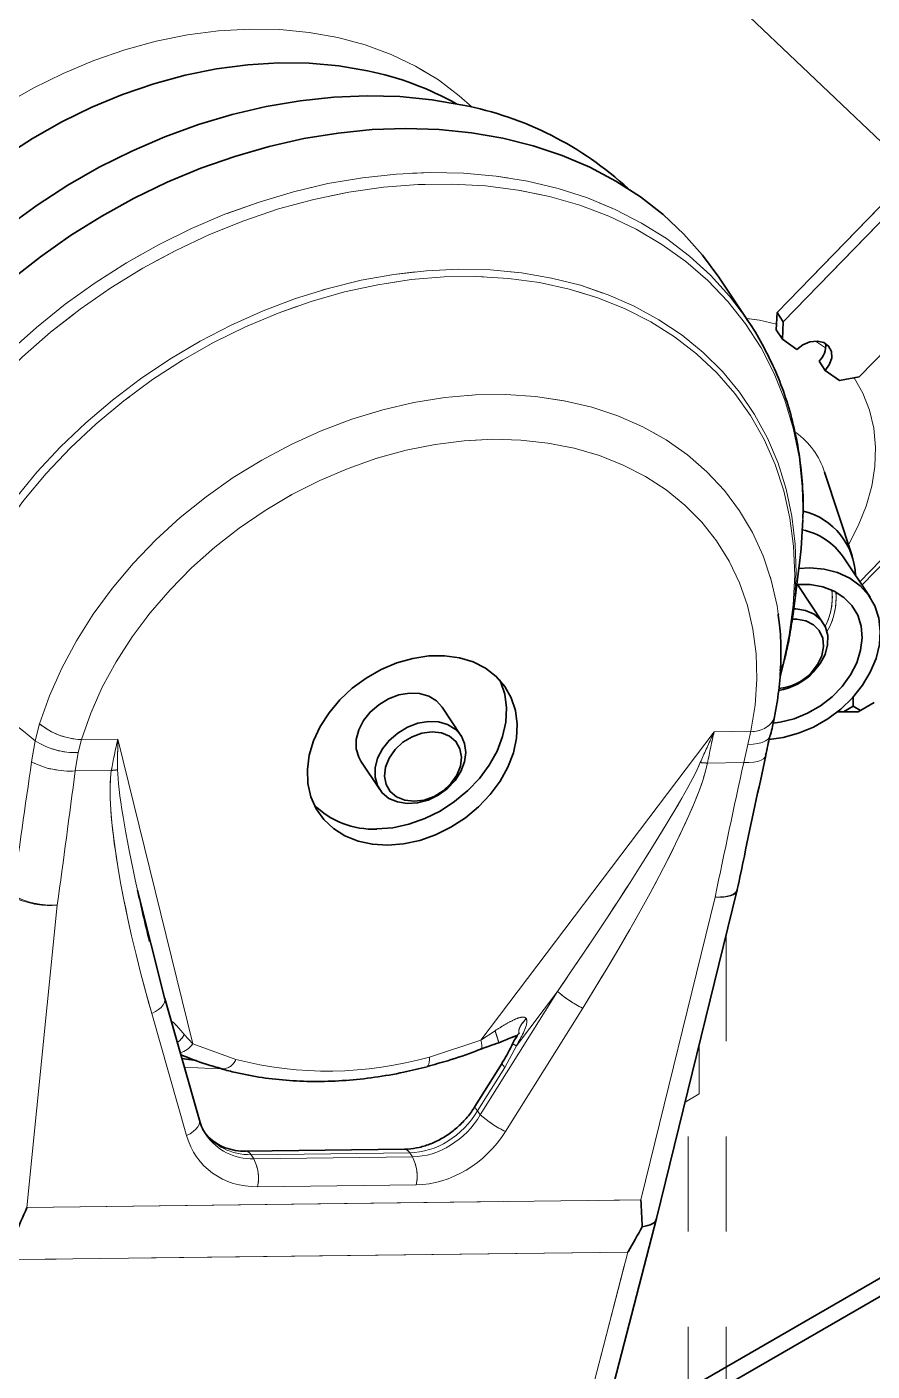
# Paper-space layout 'Blatt1' of a CAD drawing. Header units: millimetres. Extents: x 0 to 1189, y 0 to 841.
# Drawn here: x 586.22 to 597.49, y 129.61 to 147.53 of the extents above; entities that cross this region are included whole.
import ezdxf

# ---------------------------------------------------------------- set-up
doc = ezdxf.new("R2010")
doc.units = ezdxf.units.MM
doc.linetypes.add('PHANTOM', pattern=[12.7, 6.35, -1.27, 1.27, -1.27, 1.27, -1.27])

psp = doc.layouts.new('Blatt1')

# ---------------------------------------------------------------- linework, layer by layer
at = {"color": 8, "linetype": 'Continuous', "lineweight": 18}
for p, q in [((598.038, 145.592), (595.04, 148.446)), ((596.738, 143.344), (596.871, 143.252)), ((596.299, 139.027), (596.255, 138.95)), ((596.264, 138.894), (596.299, 139.027)), ((586.334, 138.016), (586.392, 138.24)), ((586.286, 137.735), (586.334, 138.016)), ((586.951, 138.032), (586.906, 137.857)), ((586.951, 138.032), (587.438, 138.038)), ((587.438, 138.038), (588.435, 133.976)), ((592.277, 134.023), (595.387, 138.136)), ((595.387, 138.136), (595.875, 138.142)), ((595.836, 137.966), (595.875, 138.142)), ((586.906, 137.857), (586.868, 137.614)), ((595.779, 137.724), (595.836, 137.966)), ((595.779, 137.724), (595.296, 137.718)), ((587.35, 137.62), (586.868, 137.614)), ((594.408, 131.895), (595.398, 135.932)), ((586.629, 135.824), (586.224, 131.794)), ((592.268, 133.029), (593.297, 134.674)), ((593.297, 134.674), (592.75, 133.95)), ((593.633, 134.45), (592.604, 132.805)), ((588.351, 132.753), (587.889, 134.38)), ((588.323, 134.099), (588.435, 133.976)), ((592.277, 134.023), (592.465, 134.149)), ((588.435, 133.976), (589.01, 133.767)), ((591.589, 133.799), (592.277, 134.023)), ((592.75, 133.95), (592.593, 133.661)), ((588.287, 133.785), (588.414, 133.766)), ((592.593, 133.661), (592.232, 133.083)), ((592.232, 133.083), (592.268, 133.029)), ((591.327, 132.522), (589.212, 132.496)), ((589.212, 132.496), (589.249, 132.442)), ((589.249, 132.442), (591.363, 132.468)), ((591.363, 132.468), (591.327, 132.522)), ((591.415, 132.095), (589.3, 132.069)), ((586.224, 131.794), (594.408, 131.895)), ((594.235, 131.198), (586.099, 131.098)), ((591.963, 122.409), (594.235, 131.198))]:
    psp.add_line(p, q, dxfattribs=at)
at = {"color": 8, "linetype": 'PHANTOM', "lineweight": 18}
for p, q in [((598.038, 145.592), (595.04, 148.446)), ((596.738, 143.344), (596.871, 143.252)), ((596.299, 139.027), (596.255, 138.95)), ((596.264, 138.894), (596.299, 139.027)), ((586.334, 138.016), (586.392, 138.24)), ((586.286, 137.735), (586.334, 138.016)), ((586.951, 138.032), (586.906, 137.857)), ((586.951, 138.032), (587.438, 138.038)), ((587.438, 138.038), (588.435, 133.976)), ((592.277, 134.023), (595.387, 138.136)), ((595.387, 138.136), (595.875, 138.142)), ((595.836, 137.966), (595.875, 138.142)), ((586.906, 137.857), (586.868, 137.614)), ((595.779, 137.724), (595.836, 137.966)), ((595.779, 137.724), (595.296, 137.718)), ((587.35, 137.62), (586.868, 137.614)), ((594.408, 131.895), (595.398, 135.932)), ((586.629, 135.824), (586.224, 131.794)), ((595.546, 121.311), (595.546, 135.427)), ((592.268, 133.029), (593.297, 134.674)), ((593.297, 134.674), (592.75, 133.95)), ((593.633, 134.45), (592.604, 132.805)), ((588.351, 132.753), (587.889, 134.38)), ((588.323, 134.099), (588.435, 133.976)), ((592.277, 134.023), (592.465, 134.149)), ((588.435, 133.976), (589.01, 133.767)), ((591.589, 133.799), (592.277, 134.023)), ((592.75, 133.95), (592.593, 133.661)), ((588.287, 133.785), (588.414, 133.766)), ((592.593, 133.661), (592.232, 133.083)), ((595.037, 121.311), (595.037, 133.221)), ((592.232, 133.083), (592.268, 133.029)), ((591.327, 132.522), (589.212, 132.496)), ((589.212, 132.496), (589.249, 132.442)), ((589.249, 132.442), (591.363, 132.468)), ((591.363, 132.468), (591.327, 132.522)), ((591.415, 132.095), (589.3, 132.069)), ((586.224, 131.794), (594.408, 131.895)), ((594.235, 131.198), (586.099, 131.098)), ((591.963, 122.409), (594.235, 131.198))]:
    psp.add_line(p, q, dxfattribs=at)
at = {"color": 7, "linetype": 'Continuous', "lineweight": 35}
for p, q in [((599.036, 146.619), (596.224, 143.724)), ((599.118, 146.495), (596.306, 143.6)), ((597.319, 142.865), (600.131, 145.76)), ((595.839, 143.607), (595.448, 144.194)), ((596.213, 143.491), (596.224, 143.724)), ((596.224, 143.724), (596.306, 143.6)), ((595.819, 143.638), (595.839, 143.607)), ((596.306, 143.6), (596.296, 143.367)), ((596.296, 143.367), (596.213, 143.491)), ((596.296, 143.367), (596.486, 143.229)), ((597.325, 140.135), (600.422, 143.323)), ((596.865, 142.953), (596.783, 143.077)), ((596.865, 142.953), (597.055, 142.816)), ((597.055, 142.816), (597.319, 142.865)), ((597.224, 140.48), (596.858, 141.595)), ((597.354, 140.091), (598.629, 141.403)), ((596.442, 139.737), (596.532, 140.46)), ((597.463, 139.928), (597.103, 140.467)), ((596.496, 140.097), (596.513, 140.073)), ((596.836, 139.588), (596.513, 140.073)), ((596.239, 139.708), (596.241, 139.692)), ((596.442, 139.737), (596.421, 139.586)), ((596.263, 138.869), (596.313, 139.061)), ((597.236, 138.596), (597.236, 138.474)), ((592.01, 138.086), (591.758, 138.463)), ((597.306, 138.401), (597.028, 138.401)), ((597.236, 138.474), (597.109, 138.401)), ((597.236, 138.474), (597.335, 138.417)), ((597.519, 138.523), (597.306, 138.401)), ((590.677, 137.742), (590.928, 137.364)), ((588.063, 134.57), (587.7, 136.02)), ((594.618, 131.646), (595.689, 136.012)), ((588.523, 132.955), (588.061, 134.581)), ((588.063, 134.57), (588.061, 134.581)), ((592.558, 133.716), (592.197, 133.139)), ((591.258, 132.57), (589.143, 132.544)), ((599.145, 131.747), (593.855, 128.693)), ((593.855, 128.693), (599.11, 131.726)), ((592.163, 122.151), (594.618, 131.645)), ((593.78, 128.405), (599.322, 131.604))]:
    psp.add_line(p, q, dxfattribs=at)
at = {"color": 7, "linetype": 'PHANTOM', "lineweight": 18}
for p, q in [((599.036, 146.619), (596.224, 143.724)), ((599.118, 146.495), (596.306, 143.6)), ((597.319, 142.865), (600.131, 145.76)), ((595.839, 143.607), (595.448, 144.194)), ((596.213, 143.491), (596.224, 143.724)), ((596.224, 143.724), (596.306, 143.6)), ((595.819, 143.638), (595.839, 143.607)), ((596.306, 143.6), (596.296, 143.367)), ((596.296, 143.367), (596.213, 143.491)), ((596.296, 143.367), (596.486, 143.229)), ((597.325, 140.135), (600.422, 143.323)), ((596.865, 142.953), (596.783, 143.077)), ((596.865, 142.953), (597.055, 142.816)), ((597.055, 142.816), (597.319, 142.865)), ((597.224, 140.48), (596.858, 141.595)), ((597.354, 140.091), (598.629, 141.403)), ((596.442, 139.737), (596.532, 140.46)), ((597.463, 139.928), (597.103, 140.467)), ((596.496, 140.097), (596.513, 140.073)), ((596.836, 139.588), (596.513, 140.073)), ((596.239, 139.708), (596.241, 139.692)), ((596.442, 139.737), (596.421, 139.586)), ((596.263, 138.869), (596.313, 139.061)), ((592.01, 138.086), (591.758, 138.463)), ((590.677, 137.742), (590.928, 137.364)), ((588.063, 134.57), (587.7, 136.02)), ((594.618, 131.646), (595.689, 136.012)), ((588.523, 132.955), (588.061, 134.581)), ((588.063, 134.57), (588.061, 134.581)), ((595.185, 133.306), (595.185, 133.957)), ((592.558, 133.716), (592.197, 133.139)), ((595.185, 133.306), (594.999, 133.199)), ((591.258, 132.57), (589.143, 132.544)), ((592.163, 122.151), (594.618, 131.645))]:
    psp.add_line(p, q, dxfattribs=at)
at = {"color": 8, "linetype": 'Continuous', "lineweight": 18, "flags": 128}
for points in [[(585.547, 146.243), (585.92, 146.491), (586.308, 146.714), (586.707, 146.912), (587.115, 147.083), (587.529, 147.226), (587.946, 147.34), (588.364, 147.425), (588.78, 147.479), (589.191, 147.502), (589.594, 147.495), (589.987, 147.458), (590.367, 147.389), (590.732, 147.291), (591.078, 147.164), (591.405, 147.008), (591.709, 146.824), (591.988, 146.614), (592.161, 146.461)], [(585.988, 143.2), (586.352, 143.526), (586.735, 143.834), (587.135, 144.121), (587.55, 144.385), (587.979, 144.626), (588.418, 144.843), (588.865, 145.034), (589.319, 145.197), (589.777, 145.334), (590.237, 145.442), (590.696, 145.521), (591.152, 145.57), (591.602, 145.591), (592.045, 145.581), (592.478, 145.543), (592.899, 145.474), (593.305, 145.377), (593.696, 145.251), (594.067, 145.097), (594.419, 144.917), (594.749, 144.71), (595.055, 144.477), (595.335, 144.221), (595.589, 143.943), (595.815, 143.643), (595.819, 143.638)], [(596.569, 140.961), (596.57, 140.994), (596.56, 141.401), (596.517, 141.798), (596.44, 142.184), (596.329, 142.556), (596.185, 142.913), (596.01, 143.253), (595.803, 143.574), (595.566, 143.873), (595.301, 144.151), (595.008, 144.404), (594.689, 144.632), (594.346, 144.834), (593.981, 145.007), (593.596, 145.153), (593.192, 145.269), (592.773, 145.355), (592.339, 145.411), (591.894, 145.436), (591.44, 145.431), (590.979, 145.394), (590.514, 145.328), (590.047, 145.23), (589.58, 145.104), (589.117, 144.948), (588.659, 144.764), (588.21, 144.552), (587.771, 144.315), (587.345, 144.053), (586.934, 143.767), (586.54, 143.46), (586.165, 143.132)], [(586.069, 141.241), (586.359, 141.594), (586.673, 141.932), (587.008, 142.253), (587.364, 142.557), (587.738, 142.841), (588.128, 143.103), (588.532, 143.342), (588.948, 143.557), (589.372, 143.747), (589.804, 143.91), (590.241, 144.046), (590.679, 144.153), (591.117, 144.232), (591.552, 144.281), (591.982, 144.302), (592.405, 144.292), (592.817, 144.253), (593.217, 144.184), (593.602, 144.087), (593.971, 143.961), (594.321, 143.808), (594.65, 143.627), (594.957, 143.421), (595.239, 143.19), (595.496, 142.936), (595.725, 142.66), (595.925, 142.363), (596.096, 142.048), (596.237, 141.715), (596.345, 141.368), (596.422, 141.007), (596.466, 140.635), (596.478, 140.254), (596.456, 139.866), (596.442, 139.737)], [(596.299, 139.027), (596.386, 139.428), (596.439, 139.827), (596.459, 140.221), (596.444, 140.607), (596.396, 140.983), (596.314, 141.348), (596.198, 141.699), (596.05, 142.033), (595.87, 142.349), (595.66, 142.646), (595.42, 142.921), (595.152, 143.173), (594.858, 143.399), (594.539, 143.6), (594.197, 143.774), (593.834, 143.919), (593.452, 144.035), (593.055, 144.122), (592.643, 144.178), (592.219, 144.203), (591.786, 144.198), (591.346, 144.162), (590.902, 144.095), (590.457, 143.999), (590.013, 143.872), (589.573, 143.717), (589.139, 143.534), (588.713, 143.324), (588.299, 143.088), (587.899, 142.829), (587.515, 142.546), (587.15, 142.242), (586.804, 141.919), (586.482, 141.579), (586.184, 141.224)], [(595.815, 143.643), (595.991, 143.62), (596.217, 143.57)], [(597.251, 142.852), (597.368, 142.648), (597.456, 142.422), (597.513, 142.183), (597.537, 141.931), (597.528, 141.672), (597.486, 141.408), (597.412, 141.142), (597.306, 140.879), (597.175, 140.629)], [(586.392, 138.24), (586.524, 138.613), (586.689, 138.983), (586.884, 139.347), (587.108, 139.702), (587.361, 140.046), (587.639, 140.377), (587.942, 140.692), (588.268, 140.99), (588.613, 141.267), (588.976, 141.524), (589.354, 141.757), (589.745, 141.965), (590.146, 142.147), (590.555, 142.301), (590.968, 142.427), (591.382, 142.523), (591.796, 142.589), (592.206, 142.625), (592.609, 142.63), (593.003, 142.604), (593.385, 142.548), (593.753, 142.461), (594.103, 142.345), (594.434, 142.199), (594.744, 142.026), (595.029, 141.827), (595.289, 141.601), (595.521, 141.352), (595.725, 141.081), (595.897, 140.79), (596.039, 140.48), (596.147, 140.154), (596.223, 139.814), (596.239, 139.708)], [(595.875, 138.142), (595.931, 138.491), (595.954, 138.835), (595.945, 139.173), (595.903, 139.501), (595.828, 139.818), (595.722, 140.121), (595.584, 140.409), (595.416, 140.678), (595.219, 140.927), (594.994, 141.154), (594.744, 141.359), (594.469, 141.538), (594.172, 141.691), (593.855, 141.817), (593.52, 141.915), (593.17, 141.984), (592.807, 142.024), (592.433, 142.034), (592.052, 142.014), (591.666, 141.965), (591.278, 141.887), (590.89, 141.781), (590.505, 141.646), (590.127, 141.485), (589.758, 141.297), (589.4, 141.086), (589.056, 140.851), (588.728, 140.596), (588.42, 140.321), (588.132, 140.028), (587.867, 139.721), (587.628, 139.4), (587.415, 139.068), (587.23, 138.728), (587.075, 138.382), (586.951, 138.032)], [(596.135, 138.09), (596.127, 138.067), (596.104, 138.038), (596.07, 138.013), (596.024, 137.992), (595.969, 137.978), (595.906, 137.969), (595.836, 137.966)], [(595.779, 137.724), (595.849, 137.724), (595.912, 137.729), (595.967, 137.74), (596.011, 137.755), (596.044, 137.775), (596.066, 137.799), (596.073, 137.817)], [(595.398, 135.932), (595.472, 135.933), (595.537, 135.939), (595.593, 135.952), (595.638, 135.969), (595.67, 135.991), (595.689, 136.017), (595.693, 136.03)], [(595.398, 135.932), (595.46, 135.93), (595.516, 135.932), (595.566, 135.938), (595.609, 135.948), (595.643, 135.962), (595.669, 135.979), (595.685, 135.999), (595.689, 136.012)], [(587.889, 134.38), (587.937, 134.404), (587.979, 134.431), (588.013, 134.461), (588.04, 134.493), (588.057, 134.524), (588.063, 134.555), (588.063, 134.57)], [(592.277, 134.023), (592.285, 133.986), (592.289, 133.955), (592.289, 133.931), (592.286, 133.914), (592.279, 133.906), (592.278, 133.905)], [(591.589, 133.799), (591.59, 133.761), (591.588, 133.729), (591.583, 133.704), (591.575, 133.685), (591.565, 133.673), (591.558, 133.67)], [(592.593, 133.661), (592.571, 133.685), (592.559, 133.703), (592.557, 133.715), (592.558, 133.716)], [(588.838, 133.642), (588.687, 133.644), (588.322, 133.663)], [(592.232, 133.083), (592.21, 133.107), (592.198, 133.125), (592.196, 133.138), (592.197, 133.139)], [(588.351, 132.753), (588.399, 132.777), (588.441, 132.805), (588.476, 132.835), (588.502, 132.866), (588.519, 132.898), (588.526, 132.928), (588.523, 132.955)]]:
    psp.add_lwpolyline(points, dxfattribs=at)
at = {"color": 8, "linetype": 'PHANTOM', "lineweight": 18, "flags": 128}
for points in [[(585.547, 146.243), (585.92, 146.491), (586.308, 146.714), (586.707, 146.912), (587.115, 147.083), (587.529, 147.226), (587.946, 147.34), (588.364, 147.425), (588.78, 147.479), (589.191, 147.502), (589.594, 147.495), (589.987, 147.458), (590.367, 147.389), (590.732, 147.291), (591.078, 147.164), (591.405, 147.008), (591.709, 146.824), (591.988, 146.614), (592.161, 146.461)], [(583.838, 139.701), (583.961, 140.116), (584.116, 140.529), (584.301, 140.939), (584.515, 141.342), (584.758, 141.737), (585.028, 142.123), (585.324, 142.496), (585.645, 142.856), (585.988, 143.2), (586.352, 143.526), (586.735, 143.834), (587.135, 144.121), (587.55, 144.385), (587.979, 144.626), (588.418, 144.843), (588.865, 145.034), (589.319, 145.197), (589.777, 145.334), (590.237, 145.442), (590.696, 145.521), (591.152, 145.57), (591.602, 145.591), (592.045, 145.581), (592.478, 145.543), (592.899, 145.474), (593.305, 145.377), (593.696, 145.251), (594.067, 145.097), (594.419, 144.917), (594.749, 144.71), (595.055, 144.477), (595.335, 144.221), (595.589, 143.943), (595.815, 143.643), (595.819, 143.638)], [(596.569, 140.961), (596.57, 140.994), (596.56, 141.401), (596.517, 141.798), (596.44, 142.184), (596.329, 142.556), (596.185, 142.913), (596.01, 143.253), (595.803, 143.574), (595.566, 143.873), (595.301, 144.151), (595.008, 144.404), (594.689, 144.632), (594.346, 144.834), (593.981, 145.007), (593.596, 145.153), (593.192, 145.269), (592.773, 145.355), (592.339, 145.411), (591.894, 145.436), (591.44, 145.431), (590.979, 145.394), (590.514, 145.328), (590.047, 145.23), (589.58, 145.104), (589.117, 144.948), (588.659, 144.764), (588.21, 144.552), (587.771, 144.315), (587.345, 144.053), (586.934, 143.767), (586.54, 143.46), (586.165, 143.132), (585.813, 142.786), (585.483, 142.423), (585.178, 142.046), (584.9, 141.655), (584.65, 141.254), (584.43, 140.845), (584.24, 140.429), (584.082, 140.01), (583.957, 139.588)], [(584.911, 138.937), (585.029, 139.333), (585.178, 139.727), (585.358, 140.117), (585.568, 140.501), (585.805, 140.876), (586.069, 141.241), (586.359, 141.594), (586.673, 141.932), (587.008, 142.253), (587.364, 142.557), (587.738, 142.841), (588.128, 143.103), (588.532, 143.342), (588.948, 143.557), (589.372, 143.747), (589.804, 143.91), (590.241, 144.046), (590.679, 144.153), (591.117, 144.232), (591.552, 144.281), (591.982, 144.302), (592.405, 144.292), (592.817, 144.253), (593.217, 144.184), (593.602, 144.087), (593.971, 143.961), (594.321, 143.808), (594.65, 143.627), (594.957, 143.421), (595.239, 143.19), (595.496, 142.936), (595.725, 142.66), (595.925, 142.363), (596.096, 142.048), (596.237, 141.715), (596.345, 141.368), (596.422, 141.007), (596.466, 140.635), (596.478, 140.254), (596.456, 139.866), (596.442, 139.737)], [(596.299, 139.027), (596.386, 139.428), (596.439, 139.827), (596.459, 140.221), (596.444, 140.607), (596.396, 140.983), (596.314, 141.348), (596.198, 141.699), (596.05, 142.033), (595.87, 142.349), (595.66, 142.646), (595.42, 142.921), (595.152, 143.173), (594.858, 143.399), (594.539, 143.6), (594.197, 143.774), (593.834, 143.919), (593.452, 144.035), (593.055, 144.122), (592.643, 144.178), (592.219, 144.203), (591.786, 144.198), (591.346, 144.162), (590.902, 144.095), (590.457, 143.999), (590.013, 143.872), (589.573, 143.717), (589.139, 143.534), (588.713, 143.324), (588.299, 143.088), (587.899, 142.829), (587.515, 142.546), (587.15, 142.242), (586.804, 141.919), (586.482, 141.579), (586.184, 141.224), (585.912, 140.855), (585.668, 140.474), (585.453, 140.086), (585.268, 139.69), (585.115, 139.29), (584.995, 138.888)], [(595.826, 143.642), (595.991, 143.62), (596.217, 143.57)], [(597.251, 142.852), (597.368, 142.648), (597.456, 142.422), (597.513, 142.183), (597.537, 141.931), (597.528, 141.672), (597.486, 141.408), (597.412, 141.142), (597.306, 140.879), (597.175, 140.629)], [(586.392, 138.24), (586.524, 138.613), (586.689, 138.983), (586.884, 139.347), (587.108, 139.702), (587.361, 140.046), (587.639, 140.377), (587.942, 140.692), (588.268, 140.99), (588.613, 141.267), (588.976, 141.524), (589.354, 141.757), (589.745, 141.965), (590.146, 142.147), (590.555, 142.301), (590.968, 142.427), (591.382, 142.523), (591.796, 142.589), (592.206, 142.625), (592.609, 142.63), (593.003, 142.604), (593.385, 142.548), (593.753, 142.461), (594.103, 142.345), (594.434, 142.199), (594.744, 142.026), (595.029, 141.827), (595.289, 141.601), (595.521, 141.352), (595.725, 141.081), (595.897, 140.79), (596.039, 140.48), (596.147, 140.154), (596.223, 139.814), (596.239, 139.708)], [(595.875, 138.142), (595.931, 138.491), (595.954, 138.835), (595.945, 139.173), (595.903, 139.501), (595.828, 139.818), (595.722, 140.121), (595.584, 140.409), (595.416, 140.678), (595.219, 140.927), (594.994, 141.154), (594.744, 141.359), (594.469, 141.538), (594.172, 141.691), (593.855, 141.817), (593.52, 141.915), (593.17, 141.984), (592.807, 142.024), (592.433, 142.034), (592.052, 142.014), (591.666, 141.965), (591.278, 141.887), (590.89, 141.781), (590.505, 141.646), (590.127, 141.485), (589.758, 141.297), (589.4, 141.086), (589.056, 140.851), (588.728, 140.596), (588.42, 140.321), (588.132, 140.028), (587.867, 139.721), (587.628, 139.4), (587.415, 139.068), (587.23, 138.728), (587.075, 138.382), (586.951, 138.032)], [(596.135, 138.09), (596.127, 138.067), (596.104, 138.038), (596.07, 138.013), (596.024, 137.992), (595.969, 137.978), (595.906, 137.969), (595.836, 137.966)], [(595.779, 137.724), (595.849, 137.724), (595.912, 137.729), (595.967, 137.74), (596.011, 137.755), (596.044, 137.775), (596.066, 137.799), (596.073, 137.817)], [(595.398, 135.932), (595.472, 135.933), (595.537, 135.939), (595.593, 135.952), (595.638, 135.969), (595.67, 135.991), (595.689, 136.017), (595.693, 136.03)], [(595.398, 135.932), (595.46, 135.93), (595.516, 135.932), (595.566, 135.938), (595.609, 135.948), (595.643, 135.962), (595.669, 135.979), (595.685, 135.999), (595.689, 136.012)], [(587.889, 134.38), (587.937, 134.404), (587.979, 134.431), (588.013, 134.461), (588.04, 134.493), (588.057, 134.524), (588.063, 134.555), (588.063, 134.57)], [(592.277, 134.023), (592.285, 133.986), (592.289, 133.955), (592.289, 133.931), (592.286, 133.914), (592.279, 133.906), (592.278, 133.905)], [(591.589, 133.799), (591.59, 133.761), (591.588, 133.729), (591.583, 133.704), (591.575, 133.685), (591.565, 133.673), (591.558, 133.67)], [(592.593, 133.661), (592.571, 133.685), (592.559, 133.703), (592.557, 133.715), (592.558, 133.716)], [(588.838, 133.642), (588.687, 133.644), (588.322, 133.663)], [(592.232, 133.083), (592.21, 133.107), (592.198, 133.125), (592.196, 133.138), (592.197, 133.139)], [(588.351, 132.753), (588.399, 132.777), (588.441, 132.805), (588.476, 132.835), (588.502, 132.866), (588.519, 132.898), (588.526, 132.928), (588.523, 132.955)]]:
    psp.add_lwpolyline(points, dxfattribs=at)
at = {"color": 7, "linetype": 'PHANTOM', "lineweight": 18, "flags": 128}
for points in [[(590.766, 146.947), (590.383, 147.012), (589.988, 147.047), (589.583, 147.052), (589.171, 147.027), (588.754, 146.972), (588.335, 146.887), (587.916, 146.773), (587.501, 146.631), (587.091, 146.462), (586.69, 146.266), (586.3, 146.045), (585.923, 145.801), (585.562, 145.534), (585.219, 145.247), (584.896, 144.941), (584.596, 144.618), (584.32, 144.281), (584.07, 143.931), (583.847, 143.57), (583.653, 143.202), (583.489, 142.828), (583.357, 142.451), (583.256, 142.072), (583.188, 141.695), (583.154, 141.322), (583.152, 140.955), (583.177, 140.654)], [(583.341, 138.106), (583.239, 138.414), (583.15, 138.783), (583.094, 139.164), (583.072, 139.555), (583.082, 139.954), (583.125, 140.358), (583.201, 140.766), (583.309, 141.175), (583.45, 141.584), (583.621, 141.989), (583.823, 142.389), (584.053, 142.782), (584.312, 143.165), (584.597, 143.537), (584.907, 143.895), (585.24, 144.238), (585.595, 144.564), (585.969, 144.871), (586.361, 145.157), (586.769, 145.421), (587.19, 145.661), (587.622, 145.877), (588.063, 146.067), (588.511, 146.23), (588.962, 146.365), (589.416, 146.471), (589.868, 146.548), (590.317, 146.596), (590.761, 146.614), (591.197, 146.602), (591.623, 146.56), (592.036, 146.489)], [(583.871, 136.688), (583.765, 136.875), (583.603, 137.215), (583.473, 137.571), (583.374, 137.942), (583.308, 138.325), (583.274, 138.718), (583.272, 139.12), (583.304, 139.528), (583.368, 139.94), (583.464, 140.355), (583.592, 140.769), (583.752, 141.181), (583.941, 141.59), (584.16, 141.992), (584.407, 142.386), (584.682, 142.769), (584.981, 143.14), (585.305, 143.497), (585.651, 143.839), (586.018, 144.162), (586.404, 144.466), (586.806, 144.749), (587.223, 145.01), (587.653, 145.248), (588.094, 145.46), (588.542, 145.647), (588.997, 145.806), (589.455, 145.938), (589.914, 146.042), (590.372, 146.117), (590.827, 146.162), (591.277, 146.178), (591.718, 146.164), (592.149, 146.121), (592.567, 146.049), (592.971, 145.947), (593.359, 145.817), (593.728, 145.66), (594.076, 145.475), (594.402, 145.265), (594.705, 145.029), (594.981, 144.77), (595.231, 144.489), (595.448, 144.194)], [(596.486, 143.229), (596.567, 143.293), (596.662, 143.333), (596.759, 143.344), (596.845, 143.324), (596.911, 143.276), (596.948, 143.206), (596.953, 143.122), (596.924, 143.034), (596.865, 142.953)], [(596.532, 140.46), (596.545, 140.58), (596.569, 140.961)], [(596.513, 140.313), (596.66, 140.319), (596.852, 140.302), (597.031, 140.256), (597.192, 140.181), (597.331, 140.081), (597.443, 139.957), (597.527, 139.812), (597.58, 139.651), (597.6, 139.478), (597.588, 139.297), (597.543, 139.113), (597.467, 138.93), (597.361, 138.754), (597.229, 138.588), (597.073, 138.438), (596.899, 138.306), (596.709, 138.197), (596.51, 138.114), (596.306, 138.058), (596.12, 138.032)], [(596.487, 140.096), (596.487, 140.096), (596.666, 140.097), (596.834, 140.069), (596.986, 140.011), (597.116, 139.927), (597.222, 139.819), (597.299, 139.689), (597.345, 139.544), (597.358, 139.386), (597.338, 139.221), (597.286, 139.055), (597.203, 138.893), (597.092, 138.74), (596.957, 138.601), (596.802, 138.48), (596.631, 138.381), (596.451, 138.308), (596.267, 138.263), (596.171, 138.251)], [(596.679, 138.921), (596.765, 139.03), (596.821, 139.149), (596.844, 139.27), (596.832, 139.384), (596.786, 139.483), (596.709, 139.562), (596.606, 139.614), (596.484, 139.636), (596.429, 139.636)], [(596.447, 139.775), (596.476, 139.774), (596.605, 139.753), (596.717, 139.703), (596.806, 139.628), (596.868, 139.531), (596.899, 139.417), (596.897, 139.294), (596.863, 139.167), (596.799, 139.043), (596.707, 138.929)], [(591.034, 136.623), (590.83, 136.635), (590.639, 136.677), (590.464, 136.747), (590.311, 136.844), (590.182, 136.965), (590.08, 137.107), (590.009, 137.268), (589.97, 137.444), (589.963, 137.63), (589.988, 137.822), (590.046, 138.015), (590.135, 138.205), (590.253, 138.388), (590.396, 138.56), (590.562, 138.715), (590.747, 138.851), (590.946, 138.964), (591.155, 139.053), (591.369, 139.113), (591.583, 139.145), (591.791, 139.148), (591.989, 139.121), (592.173, 139.065), (592.337, 138.981), (592.479, 138.872), (592.595, 138.74), (592.681, 138.588), (592.737, 138.419), (592.76, 138.238), (592.751, 138.048), (592.709, 137.855), (592.635, 137.663), (592.532, 137.475), (592.401, 137.298), (592.245, 137.134), (592.069, 136.988), (591.877, 136.863), (591.672, 136.762), (591.46, 136.687), (591.246, 136.641), (591.034, 136.623)], [(592.529, 138.822), (592.537, 138.803), (592.593, 138.634), (592.616, 138.453), (592.607, 138.264), (592.565, 138.071), (592.491, 137.878), (592.388, 137.691), (592.257, 137.513), (592.102, 137.35), (591.926, 137.203), (591.733, 137.078), (591.528, 136.977), (591.316, 136.903), (591.102, 136.856), (590.891, 136.839)], [(590.677, 137.742), (590.647, 137.795), (590.615, 137.908), (590.615, 138.031), (590.648, 138.159), (590.711, 138.283), (590.802, 138.397), (590.915, 138.496), (591.045, 138.573), (591.184, 138.625), (591.324, 138.648), (591.459, 138.643), (591.581, 138.608), (591.683, 138.546), (591.758, 138.463)], [(592.059, 137.732), (592.01, 137.606), (591.932, 137.486), (591.83, 137.379), (591.707, 137.29), (591.572, 137.225), (591.432, 137.187), (591.293, 137.178), (591.164, 137.199), (591.051, 137.247), (590.961, 137.322), (590.898, 137.418), (590.866, 137.531), (590.867, 137.654), (590.899, 137.782), (590.963, 137.906), (591.054, 138.02), (591.167, 138.118), (591.297, 138.196), (591.435, 138.248), (591.576, 138.271), (591.711, 138.266), (591.832, 138.231), (591.935, 138.169), (592.012, 138.083), (592.059, 137.977), (592.075, 137.858), (592.059, 137.732)], [(592.004, 137.677), (592.018, 137.797), (591.997, 137.908), (591.942, 138.003), (591.858, 138.076), (591.75, 138.12), (591.625, 138.135), (591.491, 138.117), (591.359, 138.069), (591.237, 137.995), (591.132, 137.898), (591.054, 137.785), (591.006, 137.665), (590.992, 137.545), (591.013, 137.434), (591.067, 137.339), (591.151, 137.267), (591.26, 137.222), (591.385, 137.208), (591.518, 137.225), (591.651, 137.273), (591.773, 137.348), (591.877, 137.445), (591.956, 137.557), (592.004, 137.677)], [(588.484, 133.753), (588.383, 133.766), (588.289, 133.779)]]:
    psp.add_lwpolyline(points, dxfattribs=at)
at = {"color": 7, "linetype": 'Continuous', "lineweight": 35, "flags": 128}
for points in [[(590.766, 146.947), (590.383, 147.012), (589.988, 147.047), (589.583, 147.052), (589.171, 147.027), (588.754, 146.972), (588.335, 146.887), (587.916, 146.773), (587.501, 146.631), (587.091, 146.462), (586.69, 146.266), (586.3, 146.045), (585.923, 145.801)], [(585.969, 144.871), (586.361, 145.157), (586.769, 145.421), (587.19, 145.661), (587.622, 145.877), (588.063, 146.067), (588.511, 146.23), (588.962, 146.365), (589.416, 146.471), (589.868, 146.548), (590.317, 146.596), (590.761, 146.614), (591.197, 146.602), (591.623, 146.56), (592.036, 146.489)], [(586.018, 144.162), (586.404, 144.466), (586.806, 144.749), (587.223, 145.01), (587.653, 145.248), (588.094, 145.46), (588.542, 145.647), (588.997, 145.806), (589.455, 145.938), (589.914, 146.042), (590.372, 146.117), (590.827, 146.162), (591.277, 146.178), (591.718, 146.164), (592.149, 146.121), (592.567, 146.049), (592.971, 145.947), (593.359, 145.817), (593.728, 145.66), (594.076, 145.475), (594.402, 145.265), (594.705, 145.029), (594.981, 144.77), (595.231, 144.489), (595.448, 144.194)], [(596.486, 143.229), (596.567, 143.293), (596.662, 143.333), (596.759, 143.344), (596.845, 143.324), (596.911, 143.276), (596.948, 143.206), (596.953, 143.122), (596.924, 143.034), (596.865, 142.953)], [(596.532, 140.46), (596.545, 140.58), (596.569, 140.961)], [(596.513, 140.313), (596.66, 140.319), (596.852, 140.302), (597.031, 140.256), (597.192, 140.181), (597.331, 140.081), (597.443, 139.957), (597.527, 139.812), (597.58, 139.651), (597.6, 139.478), (597.588, 139.297), (597.543, 139.113), (597.467, 138.93), (597.361, 138.754), (597.229, 138.588), (597.073, 138.438), (596.899, 138.306), (596.709, 138.197), (596.51, 138.114), (596.306, 138.058), (596.12, 138.032)], [(596.487, 140.096), (596.487, 140.096), (596.666, 140.097), (596.834, 140.069), (596.986, 140.011), (597.116, 139.927), (597.222, 139.819), (597.299, 139.689), (597.345, 139.544), (597.358, 139.386), (597.338, 139.221), (597.286, 139.055), (597.203, 138.893), (597.092, 138.74), (596.957, 138.601), (596.802, 138.48), (596.631, 138.381), (596.451, 138.308), (596.267, 138.263), (596.171, 138.251)], [(596.679, 138.921), (596.765, 139.03), (596.821, 139.149), (596.844, 139.27), (596.832, 139.384), (596.786, 139.483), (596.709, 139.562), (596.606, 139.614), (596.484, 139.636), (596.429, 139.636)], [(596.447, 139.775), (596.476, 139.774), (596.605, 139.753), (596.717, 139.703), (596.806, 139.628), (596.868, 139.531), (596.899, 139.417), (596.897, 139.294), (596.863, 139.167), (596.799, 139.043), (596.707, 138.929)], [(591.034, 136.623), (590.83, 136.635), (590.639, 136.677), (590.464, 136.747), (590.311, 136.844), (590.182, 136.965), (590.08, 137.107), (590.009, 137.268), (589.97, 137.444), (589.963, 137.63), (589.988, 137.822), (590.046, 138.015), (590.135, 138.205), (590.253, 138.388), (590.396, 138.56), (590.562, 138.715), (590.747, 138.851), (590.946, 138.964), (591.155, 139.053), (591.369, 139.113), (591.583, 139.145), (591.791, 139.148), (591.989, 139.121), (592.173, 139.065), (592.337, 138.981), (592.479, 138.872), (592.595, 138.74), (592.681, 138.588), (592.737, 138.419), (592.76, 138.238), (592.751, 138.048), (592.709, 137.855), (592.635, 137.663), (592.532, 137.475), (592.401, 137.298), (592.245, 137.134), (592.069, 136.988), (591.877, 136.863), (591.672, 136.762), (591.46, 136.687), (591.246, 136.641), (591.034, 136.623)], [(592.529, 138.822), (592.537, 138.803), (592.593, 138.634), (592.616, 138.453), (592.607, 138.264), (592.565, 138.071), (592.491, 137.878), (592.388, 137.691), (592.257, 137.513), (592.102, 137.35), (591.926, 137.203), (591.733, 137.078), (591.528, 136.977), (591.316, 136.903), (591.102, 136.856), (590.891, 136.839)], [(590.677, 137.742), (590.647, 137.795), (590.615, 137.908), (590.615, 138.031), (590.648, 138.159), (590.711, 138.283), (590.802, 138.397), (590.915, 138.496), (591.045, 138.573), (591.184, 138.625), (591.324, 138.648), (591.459, 138.643), (591.581, 138.608), (591.683, 138.546), (591.758, 138.463)], [(592.059, 137.732), (592.01, 137.606), (591.932, 137.486), (591.83, 137.379), (591.707, 137.29), (591.572, 137.225), (591.432, 137.187), (591.293, 137.178), (591.164, 137.199), (591.051, 137.247), (590.961, 137.322), (590.898, 137.418), (590.866, 137.531), (590.867, 137.654), (590.899, 137.782), (590.963, 137.906), (591.054, 138.02), (591.167, 138.118), (591.297, 138.196), (591.435, 138.248), (591.576, 138.271), (591.711, 138.266), (591.832, 138.231), (591.935, 138.169), (592.012, 138.083), (592.059, 137.977), (592.075, 137.858), (592.059, 137.732)], [(592.004, 137.677), (592.018, 137.797), (591.997, 137.908), (591.942, 138.003), (591.858, 138.076), (591.75, 138.12), (591.625, 138.135), (591.491, 138.117), (591.359, 138.069), (591.237, 137.995), (591.132, 137.898), (591.054, 137.785), (591.006, 137.665), (590.992, 137.545), (591.013, 137.434), (591.067, 137.339), (591.151, 137.267), (591.26, 137.222), (591.385, 137.208), (591.518, 137.225), (591.651, 137.273), (591.773, 137.348), (591.877, 137.445), (591.956, 137.557), (592.004, 137.677)], [(588.484, 133.753), (588.383, 133.766), (588.289, 133.779)]]:
    psp.add_lwpolyline(points, dxfattribs=at)
at = {"color": 7, "linetype": 'Continuous', "lineweight": 35}
for centre, radius, start, end in [((589.936, 142.908), 4.123, 60.7593, 78.3893), ((591.184, 142.067), 4.503, 47.2906, 79.0978), ((596.594, 143.281), 0.278, 312.7865, 6.1168), ((596.349, 140.184), 0.922, 2.0125, 75.6392), ((596.379, 139.963), 0.883, 34.8093, 77.8938), ((596.115, 139.499), 0.822, 278.905, 316.0798), ((596.184, 139.395), 0.686, 275.1067, 316.3004), ((590.831, 137.928), 1.091, 224.1895, 273.1103), ((595.204, 136.131), 0.5, 346.2137, 348.27)]:
    psp.add_arc(centre, radius, start, end, dxfattribs=at)
at = {"color": 7, "linetype": 'PHANTOM', "lineweight": 18}
for centre, radius, start, end in [((589.936, 142.908), 4.123, 60.7593, 78.3893), ((591.184, 142.067), 4.503, 47.2906, 79.0978), ((596.594, 143.281), 0.278, 312.7865, 6.1168), ((596.349, 140.184), 0.922, 2.0125, 75.6392), ((596.379, 139.963), 0.883, 34.8093, 77.8938), ((596.115, 139.499), 0.822, 278.905, 316.0798), ((596.184, 139.395), 0.686, 275.1067, 316.3004), ((590.831, 137.928), 1.091, 224.1895, 273.1103), ((595.204, 136.131), 0.5, 346.2137, 348.27)]:
    psp.add_arc(centre, radius, start, end, dxfattribs=at)
at = {"color": 8, "linetype": 'Continuous', "lineweight": 18}
for centre, radius, start, end in [((595.839, 141.262), 1.072, 18.1057, 53.643), ((596.111, 139.93), 0.85, 332.49, 6.4498), ((596.079, 139.926), 0.932, 330.3946, 4.5062), ((596.192, 139.093), 0.125, 328.3763, 345.4023), ((582.051, 132.903), 6.67, 50.0485, 63.8104), ((586.985, 138.98), 0.949, 231.3105, 267.9265), ((595.905, 138.456), 0.316, 264.583, 332.3869), ((586.87, 138.835), 0.979, 236.7812, 272.0883), ((586.794, 138.721), 1.11, 242.7662, 273.8178), ((587.341, 138.087), 0.467, 271.1693, 281.4834), ((595.302, 138.449), 0.731, 262.0245, 269.5794), ((586.562, 136.916), 1.094, 240.9576, 273.51), ((586.531, 136.958), 1.138, 247.7138, 274.9445), ((594.306, 135.826), 1.532, 228.7792, 243.9156), ((588.199, 134.13), 0.282, 283.977, 326.9046), ((588.823, 133.841), 0.202, 270.0732, 338.4573), ((590.241, 138.567), 4.956, 255.6196, 285.7878), ((593.278, 134.181), 1.532, 228.7792, 243.9156), ((589.135, 132.458), 0.086, 26.4469, 84.1295), ((588.743, 132.182), 0.568, 348.5345, 27.1802), ((591.25, 132.484), 0.0856, 26.3609, 84.8514), ((590.858, 132.208), 0.568, 348.5345, 27.1802)]:
    psp.add_arc(centre, radius, start, end, dxfattribs=at)
at = {"color": 8, "linetype": 'PHANTOM', "lineweight": 18}
for centre, radius, start, end in [((595.839, 141.262), 1.072, 18.1057, 53.643), ((596.111, 139.93), 0.85, 332.49, 6.4498), ((596.079, 139.926), 0.932, 330.3946, 4.5062), ((596.192, 139.093), 0.125, 328.3763, 345.4023), ((582.051, 132.903), 6.67, 50.0485, 63.8104), ((586.985, 138.98), 0.949, 231.3105, 267.9265), ((595.905, 138.456), 0.316, 264.583, 332.3869), ((586.87, 138.835), 0.979, 236.7812, 272.0883), ((586.794, 138.721), 1.11, 242.7662, 273.8178), ((587.341, 138.087), 0.467, 271.1693, 281.4834), ((595.302, 138.449), 0.731, 262.0245, 269.5794), ((586.562, 136.916), 1.094, 240.9576, 273.51), ((586.531, 136.958), 1.138, 247.7138, 274.9445), ((594.306, 135.826), 1.532, 228.7792, 243.9156), ((588.199, 134.13), 0.282, 283.977, 326.9046), ((588.823, 133.841), 0.202, 270.0732, 338.4573), ((590.241, 138.567), 4.956, 255.6196, 285.7878), ((593.278, 134.181), 1.532, 228.7792, 243.9156), ((589.135, 132.458), 0.086, 26.4469, 84.1295), ((588.743, 132.182), 0.568, 348.5345, 27.1802), ((591.25, 132.484), 0.0856, 26.3609, 84.8514), ((590.858, 132.208), 0.568, 348.5345, 27.1802)]:
    psp.add_arc(centre, radius, start, end, dxfattribs=at)
at = {"color": 8, "linetype": 'Continuous', "lineweight": 18}
for centre, major_axis, ratio, start_param, end_param in [((580.356, 128.984), (5.839, 31.747), 0.137978, 4.959231, 5.016942), ((588.373, 134.507), (-0.897, 3.313), 0.08411, 0.318836, 1.073075), ((592.915, 134.563), (2.327, 3.35), 0.061477, 4.788207, 5.986486), ((593.032, 134.443), (2.237, 3.503), 0.121231, 4.79177, 5.990048), ((599.062, 129.011), (5.679, 32.015), 0.150868, 1.322038, 1.379749), ((580.551, 128.784), (5.679, 32.015), 0.150868, 4.960774, 5.018486), ((588.489, 134.387), (-1.014, 3.47), 0.160213, 0.327854, 1.526133), ((591.47, 133.476), (0.633, 0.792), 0.840823, 3.744933, 4.879397), ((591.506, 133.422), (0.633, 0.792), 0.840823, 3.744933, 4.879397), ((589.356, 133.451), (0.633, 0.792), 0.840823, 2.893061, 3.744933), ((591.623, 133.302), (0.907, 0.944), 0.828329, 3.825886, 4.96035), ((589.509, 133.276), (0.907, 0.944), 0.828329, 2.691422, 3.825886), ((589.392, 133.396), (0.633, 0.792), 0.840823, 2.894073, 3.744933)]:
    psp.add_ellipse(centre, major_axis=major_axis, ratio=ratio, start_param=start_param, end_param=end_param, dxfattribs=at)
at = {"color": 8, "linetype": 'PHANTOM', "lineweight": 18}
for centre, major_axis, ratio, start_param, end_param in [((580.356, 128.984), (5.839, 31.747), 0.137978, 4.959231, 5.016942), ((588.373, 134.507), (-0.897, 3.313), 0.08411, 0.318836, 1.073075), ((592.915, 134.563), (2.327, 3.35), 0.061477, 4.788207, 5.986486), ((593.032, 134.443), (2.237, 3.503), 0.121231, 4.79177, 5.990048), ((599.062, 129.011), (5.679, 32.015), 0.150868, 1.322038, 1.379749), ((580.551, 128.784), (5.679, 32.015), 0.150868, 4.960774, 5.018486), ((588.489, 134.387), (-1.014, 3.47), 0.160213, 0.327854, 1.526133), ((591.47, 133.476), (0.633, 0.792), 0.840823, 3.744933, 4.879397), ((591.506, 133.422), (0.633, 0.792), 0.840823, 3.744933, 4.879397), ((589.356, 133.451), (0.633, 0.792), 0.840823, 2.893061, 3.744933), ((591.623, 133.302), (0.907, 0.944), 0.828329, 3.825886, 4.96035), ((589.509, 133.276), (0.907, 0.944), 0.828329, 2.691422, 3.825886), ((589.392, 133.396), (0.633, 0.792), 0.840823, 2.894073, 3.744933)]:
    psp.add_ellipse(centre, major_axis=major_axis, ratio=ratio, start_param=start_param, end_param=end_param, dxfattribs=at)
at = {"color": 7, "linetype": 'Continuous', "lineweight": 35}
for centre, major_axis, ratio, start_param, end_param in [((588.373, 134.507), (-0.897, 3.313), 0.08411, 1.073075, 1.294564), ((594.133, 131.768), (0.485, -0.122), 0.417066, 5.46129, 6.285772)]:
    psp.add_ellipse(centre, major_axis=major_axis, ratio=ratio, start_param=start_param, end_param=end_param, dxfattribs=at)
at = {"color": 7, "linetype": 'PHANTOM', "lineweight": 18}
for centre, major_axis, ratio, start_param, end_param in [((588.373, 134.507), (-0.897, 3.313), 0.08411, 1.073075, 1.294564), ((594.133, 131.768), (0.485, -0.122), 0.417066, 5.46129, 6.285772)]:
    psp.add_ellipse(centre, major_axis=major_axis, ratio=ratio, start_param=start_param, end_param=end_param, dxfattribs=at)
at = {"color": 7, "linetype": 'Continuous', "lineweight": 35}
for points, knots in [([(596.566, 140.976), (596.569, 141.029), (596.576, 141.214), (596.558, 141.525), (596.512, 141.905), (596.434, 142.274), (596.328, 142.632), (596.193, 142.977), (596.027, 143.304), (595.901, 143.525), (595.823, 143.631), (595.817, 143.639)], [0, 0, 0, 0, 0.05492, 0.189567, 0.323812, 0.457635, 0.591039, 0.724058, 0.856754, 0.989215, 1, 1, 1, 1]), ([(596.185, 138.31), (596.197, 138.375), (596.233, 138.56), (596.268, 138.862), (596.279, 139.214), (596.269, 139.491), (596.245, 139.647), (596.238, 139.691)], [0, 0, 0, 0, 0.139678, 0.394534, 0.648863, 0.902243, 1, 1, 1, 1]), ([(596.313, 139.061), (596.33, 139.131), (596.374, 139.304), (596.402, 139.478), (596.418, 139.582)], [0, 0, 0, 0, 0.40172, 1, 1, 1, 1]), ([(596.135, 138.089), (596.136, 138.093), (596.156, 138.168), (596.17, 138.24), (596.184, 138.309)], [0, 0, 0, 0, 0.041622, 1, 1, 1, 1]), ([(596.071, 137.817), (596.09, 137.906), (596.11, 137.999), (596.131, 138.086), (596.132, 138.09)], [0, 0, 0, 0, 0.961985, 1, 1, 1, 1]), ([(595.693, 136.03), (595.725, 136.179), (595.849, 136.775), (595.977, 137.371), (596.073, 137.817)], [0, 0, 0, 0, 0.251321, 1, 1, 1, 1]), ([(592.515, 133.99), (592.571, 134.012), (592.632, 134.037), (592.698, 134.064), (592.712, 134.069), (592.726, 134.075), (592.747, 134.084), (592.758, 134.09), (592.766, 134.094)], [0, 0, 0, 0, 0.613861, 0.665584, 0.710933, 0.764794, 0.832482, 1, 1, 1, 1]), ([(592.784, 134.111), (592.783, 134.112), (592.782, 134.113), (592.78, 134.111), (592.776, 134.108), (592.772, 134.102), (592.764, 134.091), (592.752, 134.071), (592.727, 134.031), (592.709, 133.997), (592.697, 133.973)], [0, 0, 0, 0, 0.0484072, 0.1011071, 0.1494994, 0.197895, 0.2514256, 0.3884769, 0.5722444, 1, 1, 1, 1]), ([(591.558, 133.673), (591.65, 133.698), (591.872, 133.758), (592.112, 133.838), (592.258, 133.899), (592.278, 133.907)], [0, 0, 0, 0, 0.379215, 0.917786, 1, 1, 1, 1]), ([(592.279, 133.905), (592.314, 133.919), (592.391, 133.949), (592.471, 133.975), (592.515, 133.989)], [0, 0, 0, 0, 0.456972, 1, 1, 1, 1]), ([(592.696, 133.973), (592.672, 133.922), (592.63, 133.833), (592.578, 133.752), (592.556, 133.718)], [0, 0, 0, 0, 0.580457, 1, 1, 1, 1]), ([(588.278, 133.831), (588.279, 133.831), (588.387, 133.782), (588.566, 133.714), (588.753, 133.662), (588.824, 133.643)], [0, 0, 0, 0, 0.005499, 0.624447, 1, 1, 1, 1]), ([(588.822, 133.639), (588.884, 133.623), (589.059, 133.577), (589.359, 133.521), (589.723, 133.481), (590.096, 133.468), (590.476, 133.483), (590.86, 133.524), (591.222, 133.587), (591.455, 133.644), (591.558, 133.67)], [0, 0, 0, 0, 0.073357, 0.209092, 0.344989, 0.481093, 0.617354, 0.753727, 0.890175, 1, 1, 1, 1]), ([(592.197, 133.139), (592.181, 133.115), (592.134, 133.042), (592.038, 132.93), (591.907, 132.811), (591.763, 132.713), (591.611, 132.639), (591.455, 132.59), (591.337, 132.572), (591.273, 132.57), (591.258, 132.57)], [0, 0, 0, 0, 0.072995, 0.221759, 0.369878, 0.517114, 0.663563, 0.809497, 0.955384, 1, 1, 1, 1]), ([(588.617, 132.762), (588.598, 132.79), (588.558, 132.847), (588.535, 132.918), (588.523, 132.955)], [0, 0, 0, 0, 0.4804315, 1, 1, 1, 1]), ([(589.143, 132.544), (589.12, 132.544), (589.047, 132.545), (588.931, 132.565), (588.804, 132.613), (588.693, 132.686), (588.617, 132.755), (588.587, 132.806), (588.58, 132.818)], [0, 0, 0, 0, 0.095743, 0.298341, 0.50402, 0.716098, 0.935601, 1, 1, 1, 1]), ([(594.426, 131.536), (594.421, 131.653), (594.416, 131.772), (594.408, 131.894), (594.408, 131.895)], [0, 0, 0, 0, 0.989096, 1, 1, 1, 1]), ([(586.224, 131.794), (586.224, 131.793), (586.173, 131.671), (586.12, 131.551), (586.067, 131.434)], [0, 0, 0, 0, 0.010904, 1, 1, 1, 1]), ([(594.235, 131.198), (594.236, 131.199), (594.302, 131.309), (594.364, 131.423), (594.426, 131.536)], [0, 0, 0, 0, 0.010925, 1, 1, 1, 1])]:
    psp.add_open_spline(points, degree=3, knots=knots, dxfattribs=at)
at = {"color": 7, "linetype": 'PHANTOM', "lineweight": 18}
for points, knots in [([(596.566, 140.976), (596.569, 141.029), (596.576, 141.214), (596.558, 141.525), (596.512, 141.905), (596.434, 142.274), (596.328, 142.632), (596.193, 142.977), (596.027, 143.304), (595.901, 143.525), (595.823, 143.631), (595.817, 143.639)], [0, 0, 0, 0, 0.05492, 0.189567, 0.323812, 0.457635, 0.591039, 0.724058, 0.856754, 0.989215, 1, 1, 1, 1]), ([(596.185, 138.31), (596.197, 138.375), (596.233, 138.56), (596.268, 138.862), (596.279, 139.214), (596.269, 139.491), (596.245, 139.647), (596.238, 139.691)], [0, 0, 0, 0, 0.139678, 0.394534, 0.648863, 0.902243, 1, 1, 1, 1]), ([(596.313, 139.061), (596.33, 139.131), (596.374, 139.304), (596.402, 139.478), (596.418, 139.582)], [0, 0, 0, 0, 0.40172, 1, 1, 1, 1]), ([(596.135, 138.089), (596.136, 138.093), (596.156, 138.168), (596.17, 138.24), (596.184, 138.309)], [0, 0, 0, 0, 0.041622, 1, 1, 1, 1]), ([(596.071, 137.817), (596.09, 137.906), (596.11, 137.999), (596.131, 138.086), (596.132, 138.09)], [0, 0, 0, 0, 0.961985, 1, 1, 1, 1]), ([(595.693, 136.03), (595.725, 136.179), (595.849, 136.775), (595.977, 137.371), (596.073, 137.817)], [0, 0, 0, 0, 0.251321, 1, 1, 1, 1]), ([(592.515, 133.99), (592.571, 134.012), (592.632, 134.037), (592.698, 134.064), (592.712, 134.069), (592.726, 134.075), (592.747, 134.084), (592.758, 134.09), (592.766, 134.094)], [0, 0, 0, 0, 0.613861, 0.665584, 0.710933, 0.764794, 0.832482, 1, 1, 1, 1]), ([(592.784, 134.111), (592.783, 134.112), (592.782, 134.113), (592.78, 134.111), (592.776, 134.108), (592.772, 134.102), (592.764, 134.091), (592.752, 134.071), (592.727, 134.031), (592.709, 133.997), (592.697, 133.973)], [0, 0, 0, 0, 0.048407, 0.101107, 0.149499, 0.197895, 0.251426, 0.388477, 0.572244, 1, 1, 1, 1]), ([(591.558, 133.673), (591.65, 133.698), (591.872, 133.758), (592.112, 133.838), (592.258, 133.899), (592.278, 133.907)], [0, 0, 0, 0, 0.379215, 0.917786, 1, 1, 1, 1]), ([(592.279, 133.905), (592.314, 133.919), (592.391, 133.949), (592.471, 133.975), (592.515, 133.989)], [0, 0, 0, 0, 0.4569717, 1, 1, 1, 1]), ([(592.696, 133.973), (592.672, 133.922), (592.63, 133.833), (592.578, 133.752), (592.556, 133.718)], [0, 0, 0, 0, 0.580457, 1, 1, 1, 1]), ([(588.278, 133.831), (588.279, 133.831), (588.387, 133.782), (588.566, 133.714), (588.753, 133.662), (588.824, 133.643)], [0, 0, 0, 0, 0.005499, 0.624447, 1, 1, 1, 1]), ([(588.822, 133.639), (588.884, 133.623), (589.059, 133.577), (589.359, 133.521), (589.723, 133.481), (590.096, 133.468), (590.476, 133.483), (590.86, 133.524), (591.222, 133.587), (591.455, 133.644), (591.558, 133.67)], [0, 0, 0, 0, 0.073357, 0.209092, 0.344989, 0.481093, 0.617354, 0.753727, 0.890175, 1, 1, 1, 1]), ([(592.197, 133.139), (592.181, 133.115), (592.134, 133.042), (592.038, 132.93), (591.907, 132.811), (591.763, 132.713), (591.611, 132.639), (591.455, 132.59), (591.337, 132.572), (591.273, 132.57), (591.258, 132.57)], [0, 0, 0, 0, 0.0729948, 0.2217586, 0.3698776, 0.5171141, 0.6635634, 0.8094974, 0.9553842, 1, 1, 1, 1]), ([(588.617, 132.762), (588.598, 132.79), (588.558, 132.847), (588.535, 132.918), (588.523, 132.955)], [0, 0, 0, 0, 0.4804315, 1, 1, 1, 1]), ([(589.143, 132.544), (589.12, 132.544), (589.047, 132.545), (588.931, 132.565), (588.804, 132.613), (588.693, 132.686), (588.617, 132.755), (588.587, 132.806), (588.58, 132.818)], [0, 0, 0, 0, 0.095743, 0.298341, 0.50402, 0.716098, 0.935601, 1, 1, 1, 1]), ([(594.426, 131.536), (594.421, 131.653), (594.416, 131.772), (594.408, 131.894), (594.408, 131.895)], [0, 0, 0, 0, 0.989096, 1, 1, 1, 1]), ([(594.235, 131.198), (594.236, 131.199), (594.302, 131.309), (594.364, 131.423), (594.426, 131.536)], [0, 0, 0, 0, 0.010925, 1, 1, 1, 1])]:
    psp.add_open_spline(points, degree=3, knots=knots, dxfattribs=at)
at = {"color": 8, "linetype": 'Continuous', "lineweight": 18}
for points, knots in [([(587.35, 137.62), (587.377, 137.761), (587.403, 137.904), (587.438, 138.037), (587.438, 138.038)], [0, 0, 0, 0, 0.991924, 1, 1, 1, 1]), ([(587.438, 138.038), (587.438, 138.037), (587.438, 138.033), (587.438, 138.015), (587.433, 137.883), (587.434, 137.749), (587.434, 137.629)], [0, 0, 0, 0, 0.008082, 0.028437, 0.136382, 1, 1, 1, 1]), ([(595.2, 137.725), (595.253, 137.845), (595.313, 137.98), (595.376, 138.113), (595.385, 138.131), (595.387, 138.135), (595.387, 138.136)], [0, 0, 0, 0, 0.863618, 0.971563, 0.991918, 1, 1, 1, 1]), ([(595.387, 138.136), (595.387, 138.135), (595.353, 138.002), (595.325, 137.859), (595.296, 137.718)], [0, 0, 0, 0, 0.008076, 1, 1, 1, 1]), ([(588.149, 134.271), (588.153, 134.271), (588.172, 134.271), (588.21, 134.227), (588.25, 134.183), (588.276, 134.153), (588.298, 134.127), (588.313, 134.11), (588.323, 134.099)], [0, 0, 0, 0, 0.081031, 0.41847, 0.650343, 0.761562, 0.852034, 1, 1, 1, 1]), ([(592.465, 134.149), (592.507, 134.176), (592.589, 134.228), (592.702, 134.29), (592.788, 134.326), (592.842, 134.333), (592.864, 134.326), (592.874, 134.319), (592.877, 134.314), (592.879, 134.312)], [0, 0, 0, 0, 0.313173, 0.612428, 0.823754, 0.92139, 0.962231, 0.981346, 1, 1, 1, 1]), ([(592.879, 134.312), (592.881, 134.309), (592.885, 134.302), (592.888, 134.286), (592.888, 134.224), (592.837, 134.106), (592.782, 134.007), (592.75, 133.95)], [0, 0, 0, 0, 0.031664, 0.062889, 0.125966, 0.501735, 1, 1, 1, 1]), ([(592.879, 134.312), (592.86, 134.289), (592.821, 134.244), (592.787, 134.181), (592.776, 134.134), (592.787, 134.118), (592.791, 134.111)], [0, 0, 0, 0, 0.272998, 0.545827, 0.818735, 1, 1, 1, 1]), ([(588.323, 134.099), (588.311, 134.081), (588.289, 134.046), (588.256, 134.01), (588.234, 133.995), (588.229, 133.991)], [0, 0, 0, 0, 0.4207434, 0.8414868, 1, 1, 1, 1]), ([(592.465, 134.149), (592.471, 134.132), (592.482, 134.097), (592.495, 134.054), (592.506, 134.02), (592.512, 133.999), (592.515, 133.989), (592.514, 133.991), (592.514, 133.991)], [0, 0, 0, 0, 0.1865288, 0.3730576, 0.5595864, 0.7461152, 0.932644, 1, 1, 1, 1]), ([(592.75, 133.95), (592.738, 133.955), (592.715, 133.966), (592.698, 133.973), (592.698, 133.972), (592.698, 133.972)], [0, 0, 0, 0, 0.3785617, 0.7571235, 1, 1, 1, 1])]:
    psp.add_open_spline(points, degree=3, knots=knots, dxfattribs=at)
at = {"color": 8, "linetype": 'PHANTOM', "lineweight": 18}
for points, knots in [([(587.35, 137.62), (587.377, 137.761), (587.403, 137.904), (587.438, 138.037), (587.438, 138.038)], [0, 0, 0, 0, 0.991924, 1, 1, 1, 1]), ([(587.438, 138.038), (587.438, 138.037), (587.438, 138.033), (587.438, 138.015), (587.433, 137.883), (587.434, 137.749), (587.434, 137.629)], [0, 0, 0, 0, 0.008082, 0.028437, 0.136382, 1, 1, 1, 1]), ([(595.2, 137.725), (595.253, 137.845), (595.313, 137.98), (595.376, 138.113), (595.385, 138.131), (595.387, 138.135), (595.387, 138.136)], [0, 0, 0, 0, 0.863618, 0.971563, 0.991918, 1, 1, 1, 1]), ([(595.387, 138.136), (595.387, 138.135), (595.353, 138.002), (595.325, 137.859), (595.296, 137.718)], [0, 0, 0, 0, 0.008076, 1, 1, 1, 1]), ([(588.149, 134.271), (588.153, 134.271), (588.172, 134.271), (588.21, 134.227), (588.25, 134.183), (588.276, 134.153), (588.298, 134.127), (588.313, 134.11), (588.323, 134.099)], [0, 0, 0, 0, 0.081031, 0.41847, 0.650343, 0.761562, 0.852034, 1, 1, 1, 1]), ([(592.465, 134.149), (592.507, 134.176), (592.589, 134.228), (592.702, 134.29), (592.788, 134.326), (592.842, 134.333), (592.864, 134.326), (592.874, 134.319), (592.877, 134.314), (592.879, 134.312)], [0, 0, 0, 0, 0.313173, 0.612428, 0.823754, 0.92139, 0.962231, 0.981346, 1, 1, 1, 1]), ([(592.879, 134.312), (592.881, 134.309), (592.885, 134.302), (592.888, 134.286), (592.888, 134.224), (592.837, 134.106), (592.782, 134.007), (592.75, 133.95)], [0, 0, 0, 0, 0.031664, 0.062889, 0.125966, 0.501735, 1, 1, 1, 1]), ([(592.879, 134.312), (592.86, 134.289), (592.821, 134.244), (592.787, 134.181), (592.776, 134.134), (592.787, 134.118), (592.791, 134.111)], [0, 0, 0, 0, 0.272998, 0.545827, 0.818735, 1, 1, 1, 1]), ([(588.323, 134.099), (588.311, 134.081), (588.289, 134.046), (588.256, 134.01), (588.234, 133.995), (588.229, 133.991)], [0, 0, 0, 0, 0.420743, 0.841487, 1, 1, 1, 1]), ([(592.465, 134.149), (592.471, 134.132), (592.482, 134.097), (592.495, 134.054), (592.506, 134.02), (592.512, 133.999), (592.515, 133.989), (592.514, 133.991), (592.514, 133.991)], [0, 0, 0, 0, 0.186529, 0.373058, 0.559586, 0.746115, 0.932644, 1, 1, 1, 1]), ([(592.75, 133.95), (592.738, 133.955), (592.715, 133.966), (592.698, 133.973), (592.698, 133.972), (592.698, 133.972)], [0, 0, 0, 0, 0.378562, 0.757123, 1, 1, 1, 1])]:
    psp.add_open_spline(points, degree=3, knots=knots, dxfattribs=at)

doc.saveas('drawing.dxf')
